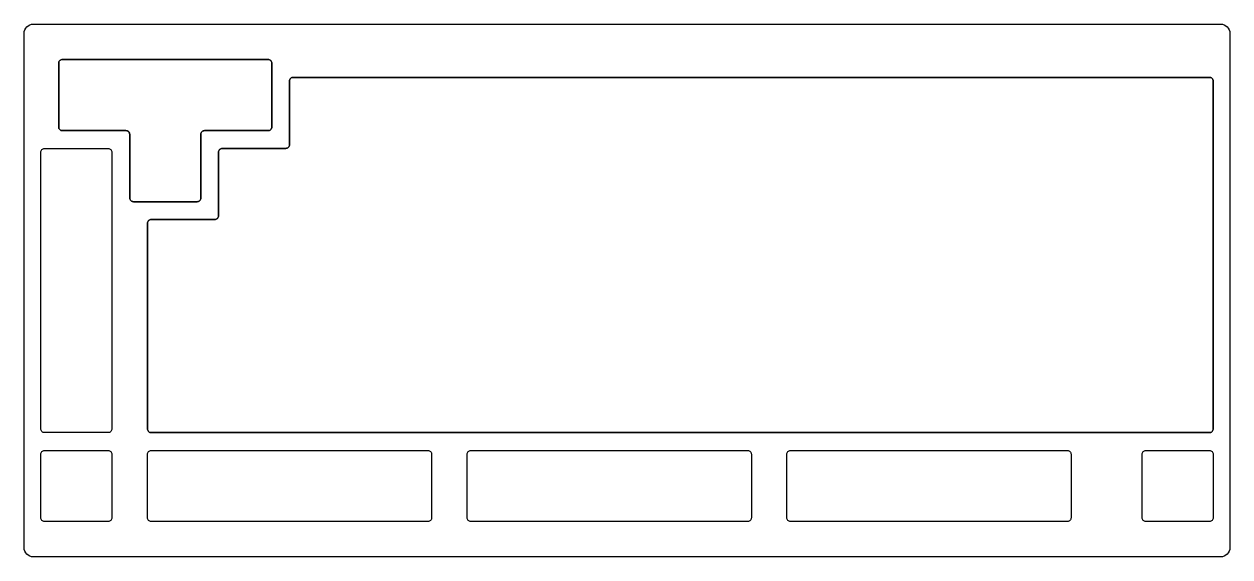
# Model space of a CAD drawing. Header units: millimetres. Extents: x -310 to 14, y -19 to 124.
import ezdxf

# ---------------------------------------------------------------- set-up
doc = ezdxf.new("R2010")
doc.units = ezdxf.units.MM
doc.layers.get('0').update_dxf_attribs({"linetype": 'CONTINUOUS'})

msp = doc.modelspace()

# ---------------------------------------------------------------- linework, layer by layer
for points in [[(-309.66, -16.55), (-309.66, 121.28, -0.414214), (-307.16, 123.78), (11.17, 123.78, -0.414214), (13.67, 121.28), (13.67, -16.55, -0.414214), (11.17, -19.05), (-307.16, -19.05, -0.414214)], [(13.67, 121.28), (13.67, -16.55, -0.414214), (11.17, -19.05), (-307.16, -19.05, -0.414214), (-309.66, -16.55), (-309.66, 121.28, -0.414214), (-307.16, 123.78), (11.17, 123.78, -0.414214)], [(-261.29, 95.22), (-244.24, 95.22, 0.414214), (-243.24, 96.22), (-243.24, 113.28, 0.414214), (-244.24, 114.28), (-299.39, 114.28, 0.414214), (-300.39, 113.28), (-300.39, 96.22, 0.414214), (-299.39, 95.22), (-282.34, 95.22, -0.414214), (-281.34, 94.22), (-281.34, 77.17, 0.414214), (-280.34, 76.17), (-263.29, 76.17, 0.414214), (-262.29, 77.17), (-262.29, 94.22, -0.414214)], [(-280.34, 76.17, -0.414214), (-281.34, 77.17), (-281.34, 94.22, 0.414214), (-282.34, 95.22), (-299.39, 95.22, -0.414214), (-300.39, 96.22), (-300.39, 113.28, -0.414214), (-299.39, 114.28), (-244.24, 114.28, -0.414214), (-243.24, 113.28), (-243.24, 96.22, -0.414214), (-244.24, 95.22), (-261.29, 95.22, 0.414214), (-262.29, 94.22), (-262.29, 77.17, -0.414214), (-263.29, 76.17)], [(-258.53, 71.41), (-275.58, 71.41, 0.414214), (-276.58, 70.41), (-276.58, 15.26, 0.414214), (-275.58, 14.26), (8.17, 14.26, 0.414214), (9.17, 15.26), (9.17, 33.31), (9.17, 33.31), (9.17, 52.36), (9.17, 52.36), (9.17, 90.46), (9.17, 90.46), (9.17, 108.51, 0.414214), (8.17, 109.51), (-237.48, 109.51, 0.414214), (-238.48, 108.51), (-238.48, 91.46, -0.414214), (-239.48, 90.46), (-256.53, 90.46, 0.414214), (-257.53, 89.46), (-257.53, 72.41, -0.414214)], [(-276.58, 70.41, -0.414214), (-275.58, 71.41), (-258.53, 71.41, 0.414214), (-257.53, 72.41), (-257.53, 89.46, -0.414214), (-256.53, 90.46), (-239.48, 90.46, 0.414214), (-238.48, 91.46), (-238.48, 108.51, -0.414214), (-237.48, 109.51), (8.17, 109.51, -0.414214), (9.17, 108.51), (9.17, 90.46), (9.17, 90.46), (9.17, 52.36), (9.17, 52.36), (9.17, 33.31), (9.17, 33.31), (9.17, 15.26, -0.414214), (8.17, 14.26), (-275.58, 14.26, -0.414214), (-276.58, 15.26)], [(-287.11, 90.46, -0.414214), (-286.11, 89.46), (-286.11, 15.26, -0.414214), (-287.11, 14.26), (-304.16, 14.26, -0.414214), (-305.16, 15.26), (-305.16, 89.46, -0.414214), (-304.16, 90.46)], [(-286.11, 15.26, -0.414214), (-287.11, 14.26), (-304.16, 14.26, -0.414214), (-305.16, 15.26), (-305.16, 89.46, -0.414214), (-304.16, 90.46), (-287.11, 90.46, -0.414214), (-286.11, 89.46)], [(-287.11, 9.5, -0.414214), (-286.11, 8.5), (-286.11, -8.55, -0.414214), (-287.11, -9.55), (-304.16, -9.55, -0.414214), (-305.16, -8.55), (-305.16, 8.5, -0.414214), (-304.16, 9.5)], [(-304.16, -9.55, -0.414214), (-305.16, -8.55), (-305.16, 8.5, -0.414214), (-304.16, 9.5), (-287.11, 9.5, -0.414214), (-286.11, 8.5), (-286.11, -8.55, -0.414214), (-287.11, -9.55)], [(-276.58, 8.5, -0.414214), (-275.58, 9.5), (-201.38, 9.5, -0.414214), (-200.38, 8.5), (-200.38, -8.55, -0.414214), (-201.38, -9.55), (-275.58, -9.55, -0.414214), (-276.58, -8.55)], [(-275.58, -9.55, -0.414214), (-276.58, -8.55), (-276.58, 8.5, -0.414214), (-275.58, 9.5), (-201.38, 9.5, -0.414214), (-200.38, 8.5), (-200.38, -8.55, -0.414214), (-201.38, -9.55)], [(-190.86, 8.5, -0.414214), (-189.86, 9.5), (-115.65, 9.5, -0.414214), (-114.65, 8.5), (-114.65, -8.55, -0.414214), (-115.65, -9.55), (-189.86, -9.55, -0.414214), (-190.86, -8.55)], [(-189.86, -9.55, -0.414214), (-190.86, -8.55), (-190.86, 8.5, -0.414214), (-189.86, 9.5), (-115.65, 9.5, -0.414214), (-114.65, 8.5), (-114.65, -8.55, -0.414214), (-115.65, -9.55)], [(-105.13, 8.5, -0.414214), (-104.13, 9.5), (-29.93, 9.5, -0.414214), (-28.93, 8.5), (-28.93, -8.55, -0.414214), (-29.93, -9.55), (-104.13, -9.55, -0.414214), (-105.13, -8.55)], [(-104.13, -9.55, -0.414214), (-105.13, -8.55), (-105.13, 8.5, -0.414214), (-104.13, 9.5), (-29.93, 9.5, -0.414214), (-28.93, 8.5), (-28.93, -8.55, -0.414214), (-29.93, -9.55)], [(9.17, -8.55, -0.414214), (8.17, -9.55), (-8.88, -9.55, -0.414214), (-9.88, -8.55), (-9.88, 8.5, -0.414214), (-8.88, 9.5), (8.17, 9.5, -0.414214), (9.17, 8.5)], [(-8.88, -9.55, -0.414214), (-9.88, -8.55), (-9.88, 8.5, -0.414214), (-8.88, 9.5), (8.17, 9.5, -0.414214), (9.17, 8.5), (9.17, -8.55, -0.414214), (8.17, -9.55)]]:
    msp.add_lwpolyline(points, format="xyb", close=True)

doc.saveas('drawing.dxf')
